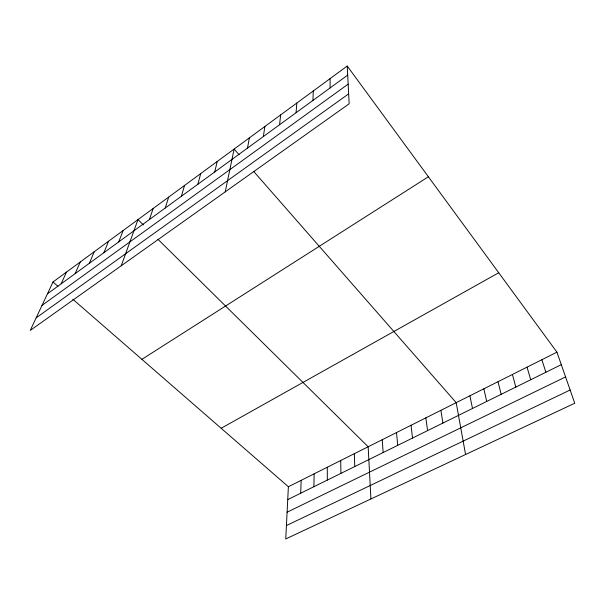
<?xml version="1.0" encoding="UTF-8"?>
<svg xmlns="http://www.w3.org/2000/svg" width="605" height="605" viewBox="0 0 605 605"><rect width="100%" height="100%" fill="white"/><g stroke="black" fill="none" stroke-linecap="round" stroke-linejoin="round"><path stroke-width="0.91" d="M327.297 480.098L327.313 467.234M313.897 486.707L314.131 473.836M300.708 493.219L301.154 480.34M312.921 100.453L313.284 90.962M72.797 299.218L288.381 486.738L285.749 538.957L574.75 403.233L556.948 352.171L347.232 66.043L52.998 281.998L30.25 330.428L349.168 103.78L347.232 66.043M296.072 112.727L296.813 103.047M279.555 124.751L280.675 114.897M263.372 136.541L264.854 126.513M247.513 148.089L249.336 137.895M225.226 191.868L234.12 149.064L239.096 154.744M214.73 171.971L217.233 161.459M197.865 184.253L200.716 173.582M181.364 196.27L184.54 185.455M165.218 208.037L168.704 197.079M149.405 219.547L153.194 208.46M121.227 265.769L138 219.607L143.355 224.886M118.769 241.864L123.118 230.535M103.924 252.678L108.537 241.244M89.381 263.273L94.236 251.733M75.126 273.649L80.223 262.018M61.15 283.828L66.482 272.106M47.455 293.803L347.701 75.118M42.002 305.412L348.162 84.125M36.156 317.859L348.661 93.858M141.91 359.332L428.393 176.766M221.173 428.272L498.732 272.734M288.381 486.738L556.948 352.171M287.73 499.617L561.304 364.656M287.103 512.185L565.577 376.915M286.422 525.556L570.144 390.021M52.998 281.998L57.982 286.331M157.905 239.255L368.158 446.77L370.925 498.951M253.85 171.601L456.185 402.658L465.57 454.506M541.868 359.725L545.899 372.257M527.023 367.167L530.744 379.736M512.412 374.487L515.831 387.094M498.021 381.695L501.152 394.331M483.864 388.788L486.707 401.455M469.919 395.776L472.49 408.473M440.886 410.326L442.898 423.069M425.844 417.858L427.576 430.631M411.06 425.27L412.512 438.058M396.517 432.552L397.704 445.363M382.224 439.722L383.154 452.548M354.318 453.697L354.764 466.553M340.706 460.518L340.918 473.382M330.088 78.635L330.126 87.922"/></g></svg>
